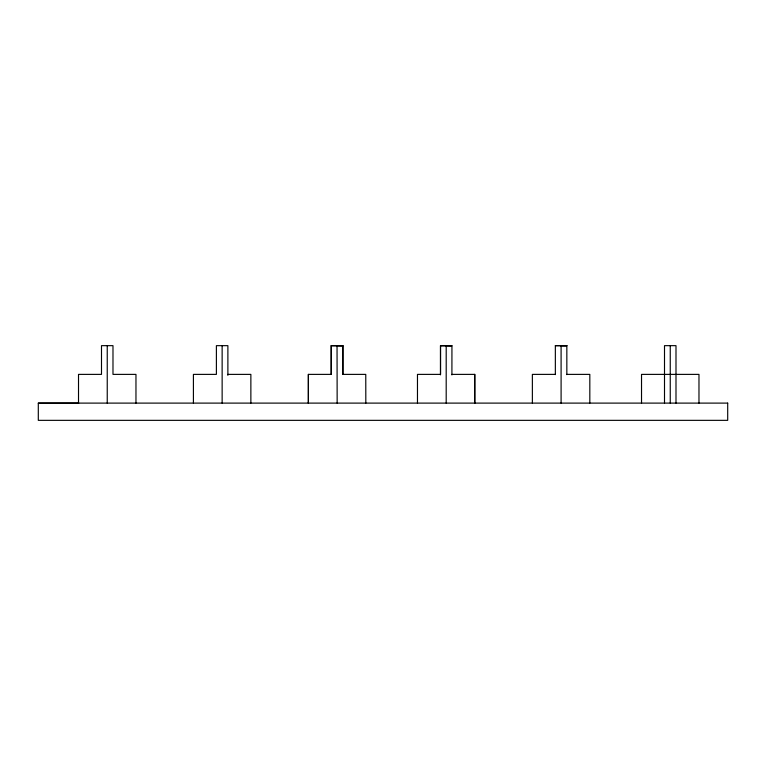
<?xml version="1.0" encoding="UTF-8"?>
<svg xmlns="http://www.w3.org/2000/svg" width="766" height="766" viewBox="0 0 766 766"><rect width="100%" height="100%" fill="white"/><g stroke="black" fill="none" stroke-linecap="round" stroke-linejoin="round"><path stroke-width="1.15" d="M555.35 374.622L555.35 345.658L566.84 345.658L566.84 374.622M555.35 345.658L566.84 345.658M331.295 345.763L342.9 345.763L337.04 345.658L337.155 403.108M440.565 345.801L451.94 345.801L446.195 345.658L446.195 403.108M561.095 345.792L566.84 345.792M227.885 374.382L250.865 374.382L250.865 403.108M451.94 374.382L474.92 374.382L474.92 403.108M555.35 374.382L532.37 374.382L532.37 403.108M566.84 374.382L589.82 374.382L589.82 403.108M38.3 403.175L78.716 403.136M698.975 403.108L698.975 374.382L641.525 374.382L641.525 403.108M675.995 403.108L675.995 345.658L664.505 345.658L664.505 403.108M670.25 345.658L670.25 403.108M561.095 345.658L561.095 403.108M474.585 374.382L474.585 403.108M451.911 374.938L451.94 345.658L440.45 345.658L440.45 374.861M440.565 345.658L440.565 374.382L417.47 374.382L417.47 403.108M365.822 403.108L365.765 374.382L342.814 374.382L342.814 345.658M342.9 374.382L342.9 345.658L331.161 345.658L331.161 374.382M331.295 345.658L331.295 374.382L308.315 374.382L308.315 403.108M308.43 374.382L308.43 403.108M227.885 375.34L227.885 345.658L216.395 345.658L216.395 374.382L193.415 374.382L193.415 403.108M222.14 345.658L222.14 403.108M135.965 403.108L135.965 374.382L112.985 374.382L112.985 345.658L101.495 345.658L101.495 374.382L78.515 374.382L78.515 403.108M107.24 345.658L107.24 403.108M727.7 403.108L38.3 403.108L38.3 420.343L727.7 420.343L727.7 403.108"/></g></svg>
